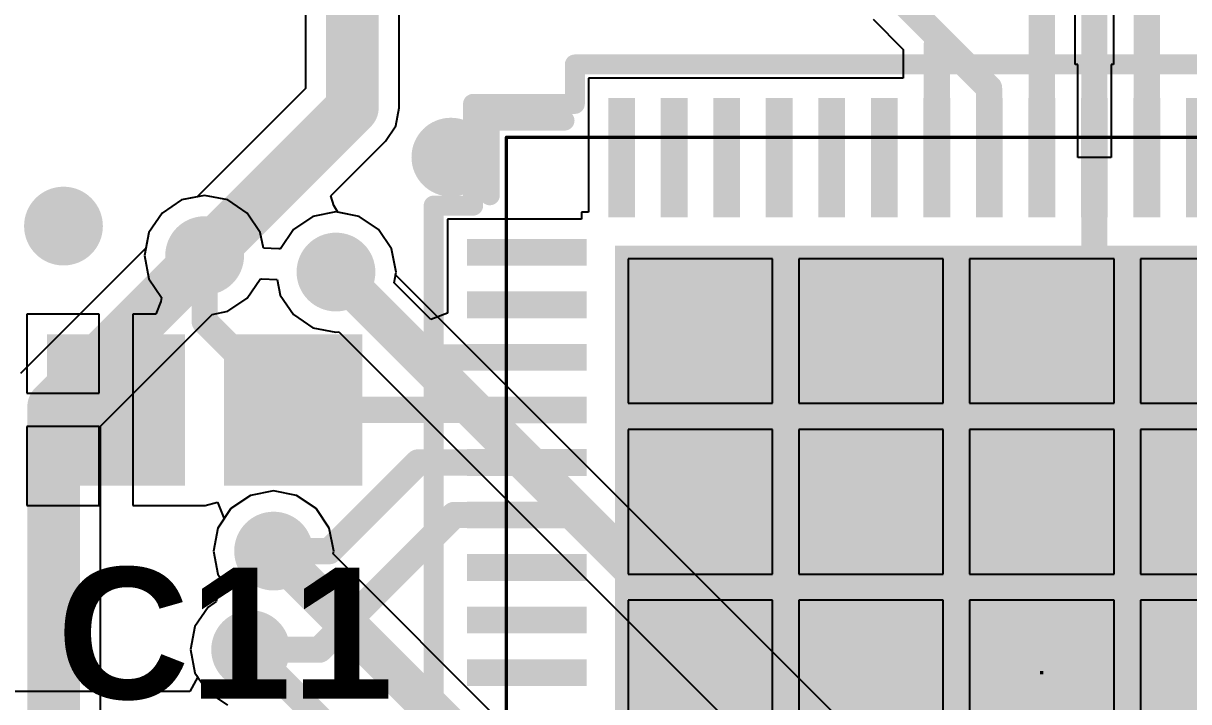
# Model space of a CAD drawing. Header units: millimetres. Extents: x -3.3 to 49.3, y -30.5 to 0.
# Drawn here: x 1.74 to 10.62, y -12.15 to -6.98 of the extents above; entities that cross this region are included whole.
import ezdxf

# ---------------------------------------------------------------- set-up
doc = ezdxf.new("R2010")
doc.units = ezdxf.units.MM
for name, color, linetype in [('BottomLayer', 5, 'Continuous'), ('Mechanical13', 56, 'Continuous'), ('Mechanical15', 56, 'Continuous'), ('TopLayer', 1, 'Continuous'), ('TopOverlay', 2, 'Continuous'), ('TopPaste', 8, 'Continuous'), ('TopSolder', 216, 'Continuous'), ('ViaHoleLayer', 16, 'Continuous')]:
    doc.layers.add(name, color=color, linetype=linetype)
doc.styles.add('Arial', font='arialbd.ttf', dxfattribs={"height": 0.2})

# ---------------------------------------------------------------- blocks, each defined once
blk = doc.blocks.new('VFQFN68_8X8MM_17')
at = {"layer": 'TopLayer'}
for points in [[(0.1020000499999999, 3.4671), (-0.1020000500000001, 3.4671), (-0.1020000499999999, 4.3766994), (0.1020000500000001, 4.3766994)], [(0.5019992499999999, 3.4671), (0.2979991499999999, 3.4671), (0.29799915, 4.3766994), (0.50199925, 4.3766994)], [(0.9020009899999999, 3.4671), (0.69800089, 3.4671), (0.69800089, 4.3766994), (0.9020009899999999, 4.3766994)], [(1.30200019, 3.4671), (1.09800009, 3.4671), (1.09800009, 4.3766994), (1.30200019, 4.3766994)], [(1.70199939, 3.4671), (1.49799929, 3.4671), (1.49799929, 4.3766994), (1.70199939, 4.3766994)], [(2.10199859, 3.4671), (1.89799849, 3.4671), (1.89799849, 4.3766994), (2.10199859, 4.3766994)], [(2.50200033, 3.4671), (2.29800023, 3.4671), (2.29800023, 4.3766994), (2.50200033, 4.3766994)], [(2.90199953, 3.4671), (2.69799943, 3.4671), (2.69799943, 4.3766994), (2.90199953, 4.3766994)], [(3.30199873, 3.4671), (3.09799863, 3.4671), (3.09799863, 4.3766994), (3.30199873, 4.3766994)], [(4.3766994, 3.30199873), (4.3766994, 3.09799863), (3.4671, 3.09799863), (3.4671, 3.30199873)], [(-3.2512, 3.2512), (3.2512, 3.2512), (3.2512, -3.2512), (-3.2512, -3.2512)], [(4.3766994, 2.90199953), (4.3766994, 2.69799943), (3.4671, 2.69799943), (3.4671, 2.90199953)], [(4.3766994, 2.50200033), (4.3766994, 2.29800023), (3.4671, 2.29800023), (3.4671, 2.50200033)], [(4.3766994, 2.10199859), (4.3766994, 1.89799849), (3.4671, 1.89799849), (3.4671, 2.10199859)], [(4.3766994, 1.70199939), (4.3766994, 1.49799929), (3.4671, 1.49799929), (3.4671, 1.70199939)], [(4.3766994, 1.30200019), (4.3766994, 1.09800009), (3.4671, 1.09800009), (3.4671, 1.30200019)], [(4.3766994, 0.9020009899999999), (4.3766994, 0.69800089), (3.4671, 0.69800089), (3.4671, 0.9020009899999999)], [(4.3766994, 0.50199925), (4.3766994, 0.29799915), (3.4671, 0.2979991499999999), (3.4671, 0.50199925)], [(4.3766994, 0.10200005), (4.3766994, -0.10200005), (3.4671, -0.10200005), (3.4671, 0.10200005)], [(4.3766994, -0.2979991499999999), (4.3766994, -0.50199925), (3.4671, -0.50199925), (3.4671, -0.29799915)], [(4.3766994, -0.69800089), (4.3766994, -0.9020009899999999), (3.4671, -0.9020009899999999), (3.4671, -0.69800089)], [(4.3766994, -1.09800009), (4.3766994, -1.30200019), (3.4671, -1.30200019), (3.4671, -1.09800009)]]:
    blk.add_hatch(color=1, dxfattribs=at).paths.add_polyline_path(points)
at = {"layer": 'TopPaste'}
for points in [[(0.1020000499999999, 3.4671), (-0.1020000500000001, 3.4671), (-0.1020000499999999, 4.3766994), (0.1020000500000001, 4.3766994)], [(0.5019992499999999, 3.4671), (0.2979991499999999, 3.4671), (0.29799915, 4.3766994), (0.50199925, 4.3766994)], [(0.9020009899999999, 3.4671), (0.69800089, 3.4671), (0.69800089, 4.3766994), (0.9020009899999999, 4.3766994)], [(1.30200019, 3.4671), (1.09800009, 3.4671), (1.09800009, 4.3766994), (1.30200019, 4.3766994)], [(1.70199939, 3.4671), (1.49799929, 3.4671), (1.49799929, 4.3766994), (1.70199939, 4.3766994)], [(2.10199859, 3.4671), (1.89799849, 3.4671), (1.89799849, 4.3766994), (2.10199859, 4.3766994)], [(2.50200033, 3.4671), (2.29800023, 3.4671), (2.29800023, 4.3766994), (2.50200033, 4.3766994)], [(2.90199953, 3.4671), (2.69799943, 3.4671), (2.69799943, 4.3766994), (2.90199953, 4.3766994)], [(3.30199873, 3.4671), (3.09799863, 3.4671), (3.09799863, 4.3766994), (3.30199873, 4.3766994)], [(4.3766994, 3.30199873), (4.3766994, 3.09799863), (3.4671, 3.09799863), (3.4671, 3.30199873)], [(4.3766994, 2.90199953), (4.3766994, 2.69799943), (3.4671, 2.69799943), (3.4671, 2.90199953)], [(4.3766994, 2.50200033), (4.3766994, 2.29800023), (3.4671, 2.29800023), (3.4671, 2.50200033)], [(4.3766994, 2.10199859), (4.3766994, 1.89799849), (3.4671, 1.89799849), (3.4671, 2.10199859)], [(4.3766994, 1.70199939), (4.3766994, 1.49799929), (3.4671, 1.49799929), (3.4671, 1.70199939)], [(4.3766994, 1.30200019), (4.3766994, 1.09800009), (3.4671, 1.09800009), (3.4671, 1.30200019)], [(4.3766994, 0.9020009899999999), (4.3766994, 0.69800089), (3.4671, 0.69800089), (3.4671, 0.9020009899999999)], [(4.3766994, 0.50199925), (4.3766994, 0.29799915), (3.4671, 0.2979991499999999), (3.4671, 0.50199925)], [(4.3766994, 0.10200005), (4.3766994, -0.10200005), (3.4671, -0.10200005), (3.4671, 0.10200005)], [(-0.0127, 0.0127), (0.0127, 0.0127), (0.0127, -0.0127), (-0.0127, -0.0127)], [(4.3766994, -0.2979991499999999), (4.3766994, -0.50199925), (3.4671, -0.50199925), (3.4671, -0.29799915)], [(4.3766994, -0.69800089), (4.3766994, -0.9020009899999999), (3.4671, -0.9020009899999999), (3.4671, -0.69800089)], [(4.3766994, -1.09800009), (4.3766994, -1.30200019), (3.4671, -1.30200019), (3.4671, -1.09800009)]]:
    blk.add_hatch(color=8, dxfattribs=at).paths.add_polyline_path(points)
at = {"layer": 'TopSolder'}
for points in [[(0.1020000499999999, 3.4671), (-0.1020000500000001, 3.4671), (-0.1020000499999999, 4.3766994), (0.1020000500000001, 4.3766994)], [(0.5019992499999999, 3.4671), (0.2979991499999999, 3.4671), (0.29799915, 4.3766994), (0.50199925, 4.3766994)], [(0.9020009899999999, 3.4671), (0.69800089, 3.4671), (0.69800089, 4.3766994), (0.9020009899999999, 4.3766994)], [(1.30200019, 3.4671), (1.09800009, 3.4671), (1.09800009, 4.3766994), (1.30200019, 4.3766994)], [(1.70199939, 3.4671), (1.49799929, 3.4671), (1.49799929, 4.3766994), (1.70199939, 4.3766994)], [(2.10199859, 3.4671), (1.89799849, 3.4671), (1.89799849, 4.3766994), (2.10199859, 4.3766994)], [(2.50200033, 3.4671), (2.29800023, 3.4671), (2.29800023, 4.3766994), (2.50200033, 4.3766994)], [(2.90199953, 3.4671), (2.69799943, 3.4671), (2.69799943, 4.3766994), (2.90199953, 4.3766994)], [(3.30199873, 3.4671), (3.09799863, 3.4671), (3.09799863, 4.3766994), (3.30199873, 4.3766994)], [(4.3766994, 3.30199873), (4.3766994, 3.09799863), (3.4671, 3.09799863), (3.4671, 3.30199873)], [(-3.2512, 3.2512), (3.2512, 3.2512), (3.2512, -3.2512), (-3.2512, -3.2512)], [(4.3766994, 2.90199953), (4.3766994, 2.69799943), (3.4671, 2.69799943), (3.4671, 2.90199953)], [(4.3766994, 2.50200033), (4.3766994, 2.29800023), (3.4671, 2.29800023), (3.4671, 2.50200033)], [(4.3766994, 2.10199859), (4.3766994, 1.89799849), (3.4671, 1.89799849), (3.4671, 2.10199859)], [(4.3766994, 1.70199939), (4.3766994, 1.49799929), (3.4671, 1.49799929), (3.4671, 1.70199939)], [(4.3766994, 1.30200019), (4.3766994, 1.09800009), (3.4671, 1.09800009), (3.4671, 1.30200019)], [(4.3766994, 0.9020009899999999), (4.3766994, 0.69800089), (3.4671, 0.69800089), (3.4671, 0.9020009899999999)], [(4.3766994, 0.50199925), (4.3766994, 0.29799915), (3.4671, 0.2979991499999999), (3.4671, 0.50199925)], [(4.3766994, 0.10200005), (4.3766994, -0.10200005), (3.4671, -0.10200005), (3.4671, 0.10200005)], [(4.3766994, -0.2979991499999999), (4.3766994, -0.50199925), (3.4671, -0.50199925), (3.4671, -0.29799915)], [(4.3766994, -0.69800089), (4.3766994, -0.9020009899999999), (3.4671, -0.9020009899999999), (3.4671, -0.69800089)], [(4.3766994, -1.09800009), (4.3766994, -1.30200019), (3.4671, -1.30200019), (3.4671, -1.09800009)]]:
    blk.add_hatch(color=216, dxfattribs=at).paths.add_polyline_path(points)
at = {"layer": 'Mechanical13', "const_width": 0.0254}
for points in [[(-4.0767, 4.0767), (4.0767, 4.0767)], [(-0.127, 4.0767), (0.127, 4.0767)], [(-0.127, 4.0767), (0.127, 4.0767)], [(0.2729992, 4.0767), (0.5269992, 4.0767)], [(0.2729992, 4.0767), (0.5269992, 4.0767)], [(0.67300094, 4.0767), (0.9270009399999999, 4.0767)], [(0.67300094, 4.0767), (0.9270009399999999, 4.0767)], [(1.07300014, 4.0767), (1.32700014, 4.0767)], [(1.07300014, 4.0767), (1.32700014, 4.0767)], [(1.47299934, 4.0767), (1.72699934, 4.0767)], [(1.47299934, 4.0767), (1.72699934, 4.0767)], [(1.87299854, 4.0767), (2.12699854, 4.0767)], [(1.87299854, 4.0767), (2.12699854, 4.0767)], [(2.27300028, 4.0767), (2.52700028, 4.0767)], [(2.27300028, 4.0767), (2.52700028, 4.0767)], [(2.67299948, 4.0767), (2.92699948, 4.0767)], [(2.67299948, 4.0767), (2.92699948, 4.0767)], [(3.07299868, 4.0767), (3.32699868, 4.0767)], [(3.07299868, 4.0767), (3.32699868, 4.0767)], [(4.0767, 4.0767), (4.0767, -4.0767)], [(4.0767, 3.32699868), (4.0767, 3.07299868)], [(4.0767, 3.32699868), (4.0767, 3.07299868)], [(4.0767, 2.92699948), (4.0767, 2.67299948)], [(4.0767, 2.92699948), (4.0767, 2.67299948)], [(4.0767, 2.52700028), (4.0767, 2.27300028)], [(4.0767, 2.52700028), (4.0767, 2.27300028)], [(4.0767, 2.12699854), (4.0767, 1.87299854)], [(4.0767, 2.12699854), (4.0767, 1.87299854)], [(4.0767, 1.72699934), (4.0767, 1.47299934)], [(4.0767, 1.72699934), (4.0767, 1.47299934)], [(4.0767, 1.32700014), (4.0767, 1.07300014)], [(4.0767, 1.32700014), (4.0767, 1.07300014)], [(4.0767, 0.9270009399999999), (4.0767, 0.67300094)], [(4.0767, 0.9270009399999999), (4.0767, 0.67300094)], [(4.0767, 0.5269992), (4.0767, 0.2729992)], [(4.0767, 0.5269992), (4.0767, 0.2729992)], [(4.0767, 0.127), (4.0767, -0.127)], [(4.0767, 0.127), (4.0767, -0.127)], [(4.0767, -0.2729992), (4.0767, -0.5269992)], [(4.0767, -0.2729992), (4.0767, -0.5269992)], [(4.0767, -0.67300094), (4.0767, -0.9270009399999999)], [(4.0767, -0.67300094), (4.0767, -0.9270009399999999)], [(4.0767, -1.07300014), (4.0767, -1.32700014)], [(4.0767, -1.07300014), (4.0767, -1.32700014)]]:
    blk.add_lwpolyline(points, dxfattribs=at)
at = {"layer": 'Mechanical13', "const_width": 0.0127}
for points in [[(-0.13335, 4.0767, 1), (-0.12065, 4.0767, 1)], [(-0.13335, 4.0767, 1), (-0.12065, 4.0767, 1)], [(0.12065, 4.0767, 1), (0.13335, 4.0767, 1)], [(0.12065, 4.0767, 1), (0.13335, 4.0767, 1)], [(0.2666492, 4.0767, 1), (0.2793492, 4.0767, 1)], [(0.2666492, 4.0767, 1), (0.2793492, 4.0767, 1)], [(0.5206491999999999, 4.0767, 1), (0.5333492, 4.0767, 1)], [(0.5206491999999999, 4.0767, 1), (0.5333492, 4.0767, 1)], [(0.66665094, 4.0767, 1), (0.67935094, 4.0767, 1)], [(0.66665094, 4.0767, 1), (0.67935094, 4.0767, 1)], [(0.92065094, 4.0767, 1), (0.9333509399999999, 4.0767, 1)], [(0.92065094, 4.0767, 1), (0.9333509399999999, 4.0767, 1)], [(1.06665014, 4.0767, 1), (1.07935014, 4.0767, 1)], [(1.06665014, 4.0767, 1), (1.07935014, 4.0767, 1)], [(1.32065014, 4.0767, 1), (1.33335014, 4.0767, 1)], [(1.32065014, 4.0767, 1), (1.33335014, 4.0767, 1)], [(1.46664934, 4.0767, 1), (1.47934934, 4.0767, 1)], [(1.46664934, 4.0767, 1), (1.47934934, 4.0767, 1)], [(1.72064934, 4.0767, 1), (1.73334934, 4.0767, 1)], [(1.72064934, 4.0767, 1), (1.73334934, 4.0767, 1)], [(1.86664854, 4.0767, 1), (1.87934854, 4.0767, 1)], [(1.86664854, 4.0767, 1), (1.87934854, 4.0767, 1)], [(2.12064854, 4.0767, 1), (2.13334854, 4.0767, 1)], [(2.12064854, 4.0767, 1), (2.13334854, 4.0767, 1)], [(2.26665028, 4.0767, 1), (2.27935028, 4.0767, 1)], [(2.26665028, 4.0767, 1), (2.27935028, 4.0767, 1)], [(2.52065028, 4.0767, 1), (2.53335028, 4.0767, 1)], [(2.52065028, 4.0767, 1), (2.53335028, 4.0767, 1)], [(2.66664948, 4.0767, 1), (2.67934948, 4.0767, 1)], [(2.66664948, 4.0767, 1), (2.67934948, 4.0767, 1)], [(2.92064948, 4.0767, 1), (2.93334948, 4.0767, 1)], [(2.92064948, 4.0767, 1), (2.93334948, 4.0767, 1)], [(3.06664868, 4.0767, 1), (3.07934868, 4.0767, 1)], [(3.06664868, 4.0767, 1), (3.07934868, 4.0767, 1)], [(3.32064868, 4.0767, 1), (3.33334868, 4.0767, 1)], [(3.32064868, 4.0767, 1), (3.33334868, 4.0767, 1)], [(4.070349999999999, 4.0767, 1), (4.08305, 4.0767, 1)], [(4.070349999999999, 4.0767, 1), (4.08305, 4.0767, 1)], [(4.070349999999999, 3.32699868, 1), (4.08305, 3.32699868, 1)], [(4.070349999999999, 3.32699868, 1), (4.08305, 3.32699868, 1)], [(4.070349999999999, 3.07299868, 1), (4.08305, 3.07299868, 1)], [(4.070349999999999, 3.07299868, 1), (4.08305, 3.07299868, 1)], [(4.070349999999999, 2.92699948, 1), (4.08305, 2.92699948, 1)], [(4.070349999999999, 2.92699948, 1), (4.08305, 2.92699948, 1)], [(4.070349999999999, 2.67299948, 1), (4.08305, 2.67299948, 1)], [(4.070349999999999, 2.67299948, 1), (4.08305, 2.67299948, 1)], [(4.070349999999999, 2.52700028, 1), (4.08305, 2.52700028, 1)], [(4.070349999999999, 2.52700028, 1), (4.08305, 2.52700028, 1)], [(4.070349999999999, 2.27300028, 1), (4.08305, 2.27300028, 1)], [(4.070349999999999, 2.27300028, 1), (4.08305, 2.27300028, 1)], [(4.070349999999999, 2.12699854, 1), (4.08305, 2.12699854, 1)], [(4.070349999999999, 2.12699854, 1), (4.08305, 2.12699854, 1)], [(4.070349999999999, 1.87299854, 1), (4.08305, 1.87299854, 1)], [(4.070349999999999, 1.87299854, 1), (4.08305, 1.87299854, 1)], [(4.070349999999999, 1.72699934, 1), (4.08305, 1.72699934, 1)], [(4.070349999999999, 1.72699934, 1), (4.08305, 1.72699934, 1)], [(4.070349999999999, 1.47299934, 1), (4.08305, 1.47299934, 1)], [(4.070349999999999, 1.47299934, 1), (4.08305, 1.47299934, 1)], [(4.070349999999999, 1.32700014, 1), (4.08305, 1.32700014, 1)], [(4.070349999999999, 1.32700014, 1), (4.08305, 1.32700014, 1)], [(4.070349999999999, 1.07300014, 1), (4.08305, 1.07300014, 1)], [(4.070349999999999, 1.07300014, 1), (4.08305, 1.07300014, 1)], [(4.070349999999999, 0.9270009399999999, 1), (4.08305, 0.9270009399999999, 1)], [(4.070349999999999, 0.9270009399999999, 1), (4.08305, 0.9270009399999999, 1)], [(4.070349999999999, 0.67300094, 1), (4.08305, 0.67300094, 1)], [(4.070349999999999, 0.67300094, 1), (4.08305, 0.67300094, 1)], [(4.070349999999999, 0.5269992, 1), (4.08305, 0.5269992, 1)], [(4.070349999999999, 0.5269992, 1), (4.08305, 0.5269992, 1)], [(4.070349999999999, 0.2729992, 1), (4.08305, 0.2729992, 1)], [(4.070349999999999, 0.2729992, 1), (4.08305, 0.2729992, 1)], [(4.070349999999999, 0.127, 1), (4.08305, 0.127, 1)], [(4.070349999999999, 0.127, 1), (4.08305, 0.127, 1)], [(4.070349999999999, -0.127, 1), (4.08305, -0.127, 1)], [(4.070349999999999, -0.127, 1), (4.08305, -0.127, 1)], [(4.070349999999999, -0.2729992, 1), (4.08305, -0.2729992, 1)], [(4.070349999999999, -0.2729992, 1), (4.08305, -0.2729992, 1)], [(4.070349999999999, -0.5269992, 1), (4.08305, -0.5269992, 1)], [(4.070349999999999, -0.5269992, 1), (4.08305, -0.5269992, 1)], [(4.070349999999999, -0.67300094, 1), (4.08305, -0.67300094, 1)], [(4.070349999999999, -0.67300094, 1), (4.08305, -0.67300094, 1)], [(4.070349999999999, -0.9270009399999999, 1), (4.08305, -0.9270009399999999, 1)], [(4.070349999999999, -0.9270009399999999, 1), (4.08305, -0.9270009399999999, 1)], [(4.070349999999999, -1.07300014, 1), (4.08305, -1.07300014, 1)], [(4.070349999999999, -1.07300014, 1), (4.08305, -1.07300014, 1)]]:
    blk.add_lwpolyline(points, format="xyb", close=True, dxfattribs=at)
at = {"layer": 'Mechanical15', "const_width": 0.1524}
for points in [[(-3.556, 4.6306994), (3.556, 4.6306994)], [(3.556, 4.6306994), (3.556, 4.3307)], [(3.556, 4.3307), (4.3307, 4.3307)], [(4.3307, 4.3307), (4.3307, 3.556)], [(4.3307, 3.556), (4.6306994, 3.556)], [(4.6306994, 3.556), (4.6306994, -3.556)]]:
    blk.add_lwpolyline(points, dxfattribs=at)
at = {"layer": 'Mechanical15', "const_width": 0.0762}
for points in [[(3.5179, 4.6306994, 1), (3.5941, 4.6306994, 1)], [(3.5179, 4.6306994, 1), (3.5941, 4.6306994, 1)], [(3.5179, 4.3307, 1), (3.5941, 4.3307, 1)], [(3.5179, 4.3307, 1), (3.5941, 4.3307, 1)], [(4.2926, 4.3307, 1), (4.368799999999999, 4.3307, 1)], [(4.2926, 4.3307, 1), (4.368799999999999, 4.3307, 1)], [(4.2926, 3.556, 1), (4.368799999999999, 3.556, 1)], [(4.2926, 3.556, 1), (4.368799999999999, 3.556, 1)], [(4.5925994, 3.556, 1), (4.6687994, 3.556, 1)], [(4.5925994, 3.556, 1), (4.6687994, 3.556, 1)]]:
    blk.add_lwpolyline(points, format="xyb", close=True, dxfattribs=at)
at = {"layer": 'TopOverlay', "const_width": 0.1524}
for points in [[(3.63473746, 4.2037), (4.2037, 4.2037)], [(4.2037, 4.2037), (4.2037, 3.63473746)]]:
    blk.add_lwpolyline(points, dxfattribs=at)
at = {"layer": 'TopOverlay', "const_width": 0.0762}
for points in [[(3.59663746, 4.2037, 1), (3.67283746, 4.2037, 1)], [(4.1656, 4.2037, 1), (4.2418, 4.2037, 1)], [(4.1656, 4.2037, 1), (4.2418, 4.2037, 1)], [(4.1656, 3.63473746, 1), (4.2418, 3.63473746, 1)]]:
    blk.add_lwpolyline(points, format="xyb", close=True, dxfattribs=at)
at = {"layer": 'TopPaste'}
for p, q in [((0.5502402, 3.1512002), (-0.5502402, 3.1512002)), ((0.5502402, 2.0507198), (0.5502402, 3.1512002)), ((1.8507202, 3.1512002), (0.7502398, 3.1512002)), ((0.7502398, 3.1512002), (0.7502398, 2.0507198)), ((1.8507202, 2.0507198), (1.8507202, 3.1512002)), ((3.1512002, 3.1512002), (2.0507198, 3.1512002)), ((2.0507198, 3.1512002), (2.0507198, 2.0507198)), ((3.1512002, 2.0507198), (3.1512002, 3.1512002)), ((-0.5502402, 2.0507198), (0.5502402, 2.0507198)), ((0.7502398, 2.0507198), (1.8507202, 2.0507198)), ((2.0507198, 2.0507198), (3.1512002, 2.0507198)), ((0.5502402, 1.8507202), (-0.5502402, 1.8507202)), ((0.5502402, 0.7502398), (0.5502402, 1.8507202)), ((1.8507202, 1.8507202), (0.7502398, 1.8507202)), ((0.7502398, 1.8507202), (0.7502398, 0.7502398)), ((1.8507202, 0.7502398), (1.8507202, 1.8507202)), ((3.1512002, 1.8507202), (2.0507198, 1.8507202)), ((2.0507198, 1.8507202), (2.0507198, 0.7502398)), ((3.1512002, 0.7502398), (3.1512002, 1.8507202)), ((-0.5502402, 0.7502398), (0.5502402, 0.7502398)), ((0.7502398, 0.7502398), (1.8507202, 0.7502398)), ((2.0507198, 0.7502398), (3.1512002, 0.7502398)), ((0.5502402, 0.5502402), (-0.5502402, 0.5502402)), ((0.5502402, -0.5502402), (0.5502402, 0.5502402)), ((1.8507202, 0.5502402), (0.7502398, 0.5502402)), ((0.7502398, 0.5502402), (0.7502398, -0.5502402)), ((1.8507202, -0.5502402), (1.8507202, 0.5502402)), ((3.1512002, 0.5502402), (2.0507198, 0.5502402)), ((2.0507198, 0.5502402), (2.0507198, -0.5502402)), ((3.1512002, -0.5502402), (3.1512002, 0.5502402)), ((-0.5502402, -0.5502402), (0.5502402, -0.5502402)), ((0.7502398, -0.5502402), (1.8507202, -0.5502402)), ((2.0507198, -0.5502402), (3.1512002, -0.5502402)), ((0.5502402, -0.7502398), (-0.5502402, -0.7502398)), ((0.5502402, -1.8507202), (0.5502402, -0.7502398)), ((1.8507202, -0.7502398), (0.7502398, -0.7502398)), ((0.7502398, -0.7502398), (0.7502398, -1.8507202)), ((1.8507202, -1.8507202), (1.8507202, -0.7502398)), ((3.1512002, -0.7502398), (2.0507198, -0.7502398)), ((2.0507198, -0.7502398), (2.0507198, -1.8507202)), ((3.1512002, -1.8507202), (3.1512002, -0.7502398))]:
    blk.add_line(p, q, dxfattribs=at)
blk = doc.blocks.new('C0603_30')
at = {"layer": 'TopLayer'}
for points in [[(-1.10000034, -0.47500032), (-1.10000034, 0.47500032), (-0.2499995, 0.47500032), (-0.2499995, -0.47500032)], [(0.2499995, -0.47500032), (0.2499995, 0.47500032), (1.10000034, 0.47500032), (1.10000034, -0.47500032)]]:
    blk.add_hatch(color=1, dxfattribs=at).paths.add_polyline_path(points)
at = {"layer": 'TopPaste'}
for points in [[(-1.10000034, -0.47500032), (-1.10000034, 0.47500032), (-0.2499995, 0.47500032), (-0.2499995, -0.47500032)], [(0.2499995, -0.47500032), (0.2499995, 0.47500032), (1.10000034, 0.47500032), (1.10000034, -0.47500032)]]:
    blk.add_hatch(color=8, dxfattribs=at).paths.add_polyline_path(points)
at = {"layer": 'TopSolder'}
for points in [[(-1.20160034, -0.5766003199999999), (-1.20160034, 0.5766003199999999), (-0.1483995, 0.5766003199999999), (-0.1483995, -0.5766003199999999)], [(0.1483995, -0.5766003199999999), (0.1483995, 0.5766003199999999), (1.20160034, 0.5766003199999999), (1.20160034, -0.5766003199999999)]]:
    blk.add_hatch(color=216, dxfattribs=at).paths.add_polyline_path(points)

msp = doc.modelspace()

# ---------------------------------------------------------------- hatches: boundary and pattern name
at = {"layer": 'BottomLayer'}
h = msp.add_hatch(color=5, dxfattribs=at)
edge = h.paths.add_edge_path()
edge.add_arc((5.00000016, -7.999999239999999), 0.2999994, 0, 360)
h = msp.add_hatch(color=5, dxfattribs=at)
edge = h.paths.add_edge_path()
edge.add_arc((2.05000098, -8.524999459999998), 0.2999994, 0, 360)
h = msp.add_hatch(color=5, dxfattribs=at)
edge = h.paths.add_edge_path()
edge.add_arc((3.1250001, -8.75000028), 0.2999994, 0, 360)
h = msp.add_hatch(color=5, dxfattribs=at)
edge = h.paths.add_edge_path()
edge.add_arc((4.12500064, -8.874998759999999), 0.2999994, 0, 360)
h = msp.add_hatch(color=5, dxfattribs=at)
edge = h.paths.add_edge_path()
edge.add_arc((7.4999977, -9.924999199999998), 0.2999994, 0, 360)
h = msp.add_hatch(color=5, dxfattribs=at)
edge = h.paths.add_edge_path()
edge.add_arc((3.65000032, -11.00000086), 0.2999994, 0, 360)
h = msp.add_hatch(color=5, dxfattribs=at)
edge = h.paths.add_edge_path()
edge.add_arc((3.475169579999999, -11.7505734), 0.2999994, 0, 360)
h = msp.add_hatch(color=5, dxfattribs=at)
edge = h.paths.add_edge_path()
edge.add_arc((9.49999878, -11.92500028), 0.2999994, 0, 360)
at = {"layer": 'TopLayer'}
h = msp.add_hatch(color=1, dxfattribs=at)
edge = h.paths.add_edge_path()
edge.add_arc((5.00000016, -7.999999239999999), 0.2999994, 0, 360)
h = msp.add_hatch(color=1, dxfattribs=at)
edge = h.paths.add_edge_path()
edge.add_arc((2.05000098, -8.524999459999998), 0.2999994, 0, 360)
h = msp.add_hatch(color=1, dxfattribs=at)
edge = h.paths.add_edge_path()
edge.add_arc((3.1250001, -8.75000028), 0.2999994, 0, 360)
h = msp.add_hatch(color=1, dxfattribs=at)
edge = h.paths.add_edge_path()
edge.add_arc((4.12500064, -8.874998759999999), 0.2999994, 0, 360)
h = msp.add_hatch(color=1, dxfattribs=at)
edge = h.paths.add_edge_path()
edge.add_arc((7.4999977, -9.924999199999998), 0.2999994, 0, 360)
h = msp.add_hatch(color=1, dxfattribs=at)
edge = h.paths.add_edge_path()
edge.add_arc((3.65000032, -11.00000086), 0.2999994, 0, 360)
h = msp.add_hatch(color=1, dxfattribs=at)
edge = h.paths.add_edge_path()
edge.add_arc((3.475169579999999, -11.7505734), 0.2999994, 0, 360)
h = msp.add_hatch(color=1, dxfattribs=at)
edge = h.paths.add_edge_path()
edge.add_arc((9.49999878, -11.92500028), 0.2999994, 0, 360)
at = {"layer": 'ViaHoleLayer'}
h = msp.add_hatch(color=16, dxfattribs=at)
edge = h.paths.add_edge_path()
edge.add_arc((5.00000016, -7.999999239999999), 0.1499997, 0, 360)
h = msp.add_hatch(color=16, dxfattribs=at)
edge = h.paths.add_edge_path()
edge.add_arc((2.05000098, -8.524999459999998), 0.1499997, 0, 360)
h = msp.add_hatch(color=16, dxfattribs=at)
edge = h.paths.add_edge_path()
edge.add_arc((3.1250001, -8.75000028), 0.1499997, 0, 360)
h = msp.add_hatch(color=16, dxfattribs=at)
edge = h.paths.add_edge_path()
edge.add_arc((4.12500064, -8.874998759999999), 0.1499997, 0, 360)
h = msp.add_hatch(color=16, dxfattribs=at)
edge = h.paths.add_edge_path()
edge.add_arc((7.4999977, -9.924999199999998), 0.1499997, 0, 360)
h = msp.add_hatch(color=16, dxfattribs=at)
edge = h.paths.add_edge_path()
edge.add_arc((3.65000032, -11.00000086), 0.1499997, 0, 360)
h = msp.add_hatch(color=16, dxfattribs=at)
edge = h.paths.add_edge_path()
edge.add_arc((3.475169579999999, -11.7505734), 0.1499997, 0, 360)
h = msp.add_hatch(color=16, dxfattribs=at)
edge = h.paths.add_edge_path()
edge.add_arc((9.49999878, -11.92500028), 0.1499997, 0, 360)

# ---------------------------------------------------------------- linework, layer by layer
at = {"layer": 'BottomLayer'}
for p, q in [((3.89314182, -6.650903639999999), (3.89314182, -7.47718596)), ((4.60685642, -7.625001259999999), (4.60685642, -6.731858519999999)), ((3.89314182, -7.47718596), (3.06775612, -8.30257166)), ((4.57969112, -7.761564359999999), (4.60685642, -7.625001259999999)), ((4.50233542, -7.87733756), (4.57969112, -7.761564359999999)), ((4.08502866, -8.29464432), (4.50233542, -7.87733756)), ((2.94942006, -8.32610984), (2.80056844, -8.42556862)), ((3.06775612, -8.30257166), (2.94942006, -8.32610984)), ((4.1088945, -8.367207039999998), (4.08502866, -8.29464432)), ((2.80056844, -8.42556862), (2.70110966, -8.574420239999998)), ((4.14009332, -8.419185599999999), (4.1088945, -8.367207039999998)), ((4.300580679999999, -8.45110832), (4.14009332, -8.419185599999999)), ((4.4494323, -8.5505671), (4.300580679999999, -8.45110832)), ((2.70110966, -8.574420239999998), (2.67757148, -8.6927563)), ((4.54889108, -8.699418719999999), (4.4494323, -8.5505671)), ((2.67757148, -8.6927563), (1.72266356, -9.64766422)), ((4.583816079999999, -8.874998759999999), (4.54889108, -8.699418719999999)), ((3.44943176, -9.07443194), (3.54724716, -8.92804158)), ((3.54724716, -8.92804158), (3.55891592, -8.925999419999998)), ((3.55891592, -8.925999419999998), (3.67731294, -8.930942259999998)), ((3.67731294, -8.930942259999998), (3.7011102, -9.0505788)), ((4.57946252, -8.8968834), (4.583816079999999, -8.874998759999999)), ((10.5766997, -14.89412312), (4.57946252, -8.8968834)), ((3.7011102, -9.0505788), (3.80056898, -9.19943042)), ((3.30058014, -9.17389072), (3.44943176, -9.07443194)), ((2.33185716, -10.04781582), (3.18224408, -9.1974289)), ((3.18224408, -9.1974289), (3.30058014, -9.17389072)), ((3.80056898, -9.19943042), (3.949420599999999, -9.2988892)), ((3.949420599999999, -9.2988892), (4.12500064, -9.333814199999999)), ((4.12500064, -9.333814199999999), (4.146885279999999, -9.329460639999999)), ((4.146885279999999, -9.329460639999999), (10.23370826, -15.41628108)), ((2.33185716, -15.2291415), (2.33185716, -10.04781582)), ((3.65000032, -10.54118542), (3.47442028, -10.57611042)), ((3.82558036, -10.57611042), (3.65000032, -10.54118542)), ((3.47442028, -10.57611042), (3.32556866, -10.6755692)), ((3.974431979999999, -10.6755692), (3.82558036, -10.57611042)), ((3.32556866, -10.6755692), (3.22610988, -10.82442082)), ((4.073890759999999, -10.82442082), (3.974431979999999, -10.6755692)), ((3.22610988, -10.82442082), (3.19118488, -11.00000086)), ((4.10881576, -11.00000086), (4.073890759999999, -10.82442082)), ((3.19118488, -11.00000086), (3.22610988, -11.1755809)), ((4.1044622, -11.0218855), (4.10881576, -11.00000086)), ((9.051696399999999, -15.96912224), (4.1044622, -11.0218855)), ((3.22610988, -11.1755809), (3.25329042, -11.216259)), ((3.25329042, -11.216259), (3.21299078, -11.3845467)), ((3.15073792, -11.42614174), (3.05127914, -11.57499336)), ((3.21299078, -11.3845467), (3.15073792, -11.42614174)), ((3.05127914, -11.57499336), (3.01635414, -11.7505734)), ((3.01635414, -11.7505734), (3.05127914, -11.92615344)), ((3.05127914, -11.92615344), (3.15073792, -12.07500506)), ((3.15073792, -12.07500506), (3.299589539999999, -12.17446384))]:
    msp.add_line(p, q, dxfattribs=at)
for points, const_width in [([(4.24999912, -7.625001259999999), (4.24999912, -6.37500122)], 0.3999992), ([(3.1250001, -8.75000028), (4.24999912, -7.625001259999999)], 0.3999992), ([(1.97499986, -9.900000519999999), (3.1250001, -8.75000028)], 0.3999992), ([(4.12500064, -8.874998759999999), (10.45000196, -15.20000008)], 0.2999994), ([(1.97499986, -15.59999928), (1.97499986, -9.900000519999999)], 0.3999992), ([(3.65000032, -11.00000086), (8.92499866, -16.2749992)], 0.2999994), ([(3.475169579999999, -11.7505734), (4.42500004, -12.70040386)], 0.1999996)]:
    msp.add_lwpolyline(points, dxfattribs=dict(at, const_width=const_width))
for points, const_width in [([(4.14999932, -7.625001259999999, 1), (4.349998919999999, -7.625001259999999, 1)], 0.1999996), ([(4.14999932, -7.625001259999999, 1), (4.349998919999999, -7.625001259999999, 1)], 0.1999996), ([(3.0250003, -8.75000028, 1), (3.2249999, -8.75000028, 1)], 0.1999996), ([(3.0250003, -8.75000028, 1), (3.2249999, -8.75000028, 1)], 0.1999996), ([(4.05000206, -8.874998759999999, 1), (4.19999922, -8.874998759999999, 1)], 0.1499997), ([(1.87500006, -9.900000519999999, 1), (2.07499966, -9.900000519999999, 1)], 0.1999996), ([(1.87500006, -9.900000519999999, 1), (2.07499966, -9.900000519999999, 1)], 0.1999996), ([(3.575001739999999, -11.00000086, 1), (3.7249989, -11.00000086, 1)], 0.1499997), ([(3.42516968, -11.7505734, 1), (3.52516948, -11.7505734, 1)], 0.0999998)]:
    msp.add_lwpolyline(points, format="xyb", close=True, dxfattribs=dict(at, const_width=const_width))
at = {"layer": 'TopLayer'}
for p, q in [((10.0451031, -6.605579880000001), (10.0451031, -7.29430088)), ((9.754895399999999, -7.29430088), (9.754895399999999, -6.7999991)), ((8.214522559999999, -6.949998799999999), (8.44510122, -7.180577459999999)), ((8.44510122, -7.180577459999999), (8.44510122, -7.39830118)), ((9.77299798, -7.29430088), (9.754895399999999, -7.29430088)), ((9.77299798, -8.00310058), (9.77299798, -7.29430088)), ((10.0451031, -7.29430088), (10.02699798, -7.29430088)), ((10.02699798, -7.29430088), (10.02699798, -8.00310058)), ((8.44510122, -7.39830118), (6.04800162, -7.39830118)), ((6.04800162, -7.39830118), (6.04800162, -8.41980028)), ((10.02699798, -8.00310058), (9.77299798, -8.00310058)), ((2.94942006, -8.32610984), (2.80056844, -8.42556862)), ((3.1250001, -8.29118484), (2.94942006, -8.32610984)), ((3.30058014, -8.32610984), (3.1250001, -8.29118484)), ((3.44943176, -8.42556862), (3.30058014, -8.32610984)), ((2.80056844, -8.42556862), (2.70110966, -8.574420239999998)), ((3.54889054, -8.574420239999998), (3.44943176, -8.42556862)), ((4.12500064, -8.41618332), (3.949420599999999, -8.45110832)), ((4.300580679999999, -8.45110832), (4.12500064, -8.41618332)), ((6.04800162, -8.41980028), (5.994798779999999, -8.41980028)), ((5.994798779999999, -8.41980028), (5.994798779999999, -8.47300312)), ((3.949420599999999, -8.45110832), (3.80056898, -8.5505671)), ((4.4494323, -8.5505671), (4.300580679999999, -8.45110832)), ((5.994798779999999, -8.47300312), (4.97329968, -8.47300312)), ((4.97329968, -8.47300312), (4.97329968, -9.187337479999998)), ((2.70110966, -8.574420239999998), (2.66618466, -8.75000028)), ((3.5726878, -8.69405678), (3.54889054, -8.574420239999998)), ((3.80056898, -8.5505671), (3.70275358, -8.696957459999998)), ((4.54889108, -8.699418719999999), (4.4494323, -8.5505671)), ((3.69108482, -8.69899962), (3.5726878, -8.69405678)), ((2.66618466, -8.75000028), (2.70110966, -8.92558032)), ((3.70275358, -8.696957459999998), (3.69108482, -8.69899962)), ((4.583816079999999, -8.874998759999999), (4.54889108, -8.699418719999999)), ((2.70110966, -8.92558032), (2.79693624, -9.06899888)), ((4.56750166, -8.95702298), (4.583816079999999, -8.874998759999999)), ((4.84629968, -9.235821), (4.56750166, -8.95702298)), ((2.79060148, -9.100395820000001), (2.75391118, -9.19599888)), ((2.79693624, -9.06899888), (2.79060148, -9.100395820000001)), ((2.32300018, -9.19599888), (1.77099976, -9.19599888)), ((1.77099976, -9.19599888), (1.77099976, -9.7979992)), ((2.32300018, -9.7979992), (2.32300018, -9.19599888)), ((2.75391118, -9.19599888), (2.57700018, -9.19599888)), ((2.57700018, -9.19599888), (2.57700018, -9.924999199999998)), ((4.97329968, -9.187337479999998), (4.84629968, -9.235821)), ((1.77099976, -9.7979992), (2.32300018, -9.7979992)), ((2.57700018, -9.924999199999998), (2.57700018, -10.65399952)), ((2.32300018, -10.0519992), (1.77099976, -10.0519992)), ((1.77099976, -10.0519992), (1.77099976, -10.65399952)), ((2.32300018, -10.65399952), (2.32300018, -10.0519992)), ((3.12899806, -10.65400206), (3.22396104, -10.62709838)), ((3.22396104, -10.62709838), (3.27246488, -10.7550458)), ((1.77099976, -10.65399952), (2.32300018, -10.65399952)), ((2.57700018, -10.65399952), (3.12899806, -10.65399952)), ((3.12899806, -10.65399952), (3.12899806, -10.65400206)), ((3.22610988, -10.82442082), (3.19118488, -11.00000086)), ((3.27246488, -10.7550458), (3.22610988, -10.82442082)), ((3.19118488, -11.00000086), (3.22610988, -11.1755809)), ((3.22610988, -11.1755809), (3.25329042, -11.216259)), ((3.25329042, -11.216259), (3.21299078, -11.3845467)), ((3.15073792, -11.42614174), (3.05127914, -11.57499336)), ((3.21299078, -11.3845467), (3.15073792, -11.42614174)), ((3.05127914, -11.57499336), (3.01635414, -11.7505734)), ((3.01635414, -11.7505734), (3.05127914, -11.92615344)), ((3.07262276, -11.95809648), (3.01275496, -12.07010286)), ((3.05127914, -11.92615344), (3.07262276, -11.95809648)), ((3.01275496, -12.07010286), (1.42499842, -12.07010286))]:
    msp.add_line(p, q, dxfattribs=at)
at = {"layer": 'TopLayer', "const_width": 0.1999996}
for points in [[(10.29999972, -8.00310058), (10.29999972, -6.4999997)], [(8.37499976, -6.7499992), (8.73649764, -7.11149708)], [(9.899997979999998, -8.00310058), (9.899997979999998, -6.70000184)], [(9.49999878, -8.00310058), (9.49999878, -6.7999991)], [(8.699997839999998, -7.147996879999999), (8.73649764, -7.11149708)], [(8.699997839999998, -8.00310058), (8.699997839999998, -7.147996879999999)], [(8.73649764, -7.11149708), (9.097998059999998, -7.472997499999999)], [(9.097998059999998, -8.00109906), (9.097998059999998, -7.472997499999999)], [(9.097998059999998, -8.00109906), (9.09999958, -8.00310058)], [(9.899997979999998, -11.52500108), (9.899997979999998, -8.00310058)], [(3.1250001, -9.249999279999999), (3.1250001, -8.75000028)], [(4.12500064, -8.874998759999999), (4.77500188, -9.524999999999999)], [(3.1250001, -9.249999279999999), (3.80000002, -9.924999199999998)], [(4.77500188, -9.524999999999999), (5.578099079999999, -9.524999999999999)], [(4.1249981, -9.924999199999998), (4.12500064, -9.925001739999999)], [(4.12500064, -9.925001739999999), (5.578099079999999, -9.925001739999999)], [(4.075000739999999, -11.00000086), (4.75000066, -10.32500094)], [(4.75000066, -10.32500094), (5.578099079999999, -10.32500094)], [(3.99942558, -11.7505734), (5.024998839999999, -10.72500014)], [(5.024998839999999, -10.72500014), (5.578099079999999, -10.72500014)], [(3.65000032, -11.00000086), (4.075000739999999, -11.00000086)], [(9.49999878, -11.92500028), (9.899997979999998, -11.52500108)], [(3.475169579999999, -11.7505734), (3.99942558, -11.7505734)]]:
    msp.add_lwpolyline(points, dxfattribs=at)
at = {"layer": 'TopLayer', "const_width": 0.0999998}
for points in [[(8.649997939999999, -7.147996879999999, 1), (8.74999774, -7.147996879999999, 1)], [(8.649997939999999, -7.147996879999999, 1), (8.74999774, -7.147996879999999, 1)], [(8.68649774, -7.11149708, 1), (8.78649754, -7.11149708, 1)], [(8.68649774, -7.11149708, 1), (8.78649754, -7.11149708, 1)], [(8.68649774, -7.11149708, 1), (8.78649754, -7.11149708, 1)], [(9.047998159999999, -7.472997499999999, 1), (9.14799796, -7.472997499999999, 1)], [(9.047998159999999, -7.472997499999999, 1), (9.14799796, -7.472997499999999, 1)], [(8.649997939999999, -8.00310058, 1), (8.74999774, -8.00310058, 1)], [(9.047998159999999, -8.00109906, 1), (9.14799796, -8.00109906, 1)], [(9.047998159999999, -8.00109906, 1), (9.14799796, -8.00109906, 1)], [(9.049999679999999, -8.00310058, 1), (9.14999948, -8.00310058, 1)], [(9.44999888, -8.00310058, 1), (9.54999868, -8.00310058, 1)], [(9.849998079999999, -8.00310058, 1), (9.949997879999998, -8.00310058, 1)], [(9.849998079999999, -8.00310058, 1), (9.949997879999998, -8.00310058, 1)], [(10.24999982, -8.00310058, 1), (10.34999962, -8.00310058, 1)], [(3.0750002, -8.75000028, 1), (3.175, -8.75000028, 1)], [(4.075000739999999, -8.874998759999999, 1), (4.175000539999999, -8.874998759999999, 1)], [(3.0750002, -9.249999279999999, 1), (3.175, -9.249999279999999, 1)], [(3.0750002, -9.249999279999999, 1), (3.175, -9.249999279999999, 1)], [(4.725001979999999, -9.524999999999999, 1), (4.82500178, -9.524999999999999, 1)], [(4.725001979999999, -9.524999999999999, 1), (4.82500178, -9.524999999999999, 1)], [(5.52809918, -9.524999999999999, 1), (5.62809898, -9.524999999999999, 1)], [(3.75000012, -9.924999199999998, 1), (3.84999992, -9.924999199999998, 1)], [(4.0749982, -9.924999199999998, 1), (4.174998, -9.924999199999998, 1)], [(4.075000739999999, -9.925001739999999, 1), (4.175000539999999, -9.925001739999999, 1)], [(4.075000739999999, -9.925001739999999, 1), (4.175000539999999, -9.925001739999999, 1)], [(5.52809918, -9.925001739999999, 1), (5.62809898, -9.925001739999999, 1)], [(4.700000759999999, -10.32500094, 1), (4.800000559999999, -10.32500094, 1)], [(4.700000759999999, -10.32500094, 1), (4.800000559999999, -10.32500094, 1)], [(5.52809918, -10.32500094, 1), (5.62809898, -10.32500094, 1)], [(4.974998939999999, -10.72500014, 1), (5.07499874, -10.72500014, 1)], [(4.974998939999999, -10.72500014, 1), (5.07499874, -10.72500014, 1)], [(5.52809918, -10.72500014, 1), (5.62809898, -10.72500014, 1)], [(3.60000042, -11.00000086, 1), (3.70000022, -11.00000086, 1)], [(4.02500084, -11.00000086, 1), (4.12500064, -11.00000086, 1)], [(4.02500084, -11.00000086, 1), (4.12500064, -11.00000086, 1)], [(9.849998079999999, -11.52500108, 1), (9.949997879999998, -11.52500108, 1)], [(9.849998079999999, -11.52500108, 1), (9.949997879999998, -11.52500108, 1)], [(3.42516968, -11.7505734, 1), (3.52516948, -11.7505734, 1)], [(3.94942568, -11.7505734, 1), (4.049425479999999, -11.7505734, 1)], [(3.94942568, -11.7505734, 1), (4.049425479999999, -11.7505734, 1)], [(9.44999888, -11.92500028, 1), (9.54999868, -11.92500028, 1)]]:
    msp.add_lwpolyline(points, format="xyb", close=True, dxfattribs=at)

# ---------------------------------------------------------------- block references
for name, p, rotation in [('VFQFN68_8X8MM_17', (9.49999878, -11.92500028), 90), ('C0603_30', (3.1250001, -9.924999199999998), 180)]:
    msp.add_blockref(name, p, dxfattribs=dict(rotation=rotation))

# ---------------------------------------------------------------- texts
at = {"layer": 'TopOverlay', "style": 'Arial'}
msp.add_text('C11', height=1.00000054, dxfattribs=at).set_placement((2.00000108, -12.12499988))

doc.saveas('drawing.dxf')
